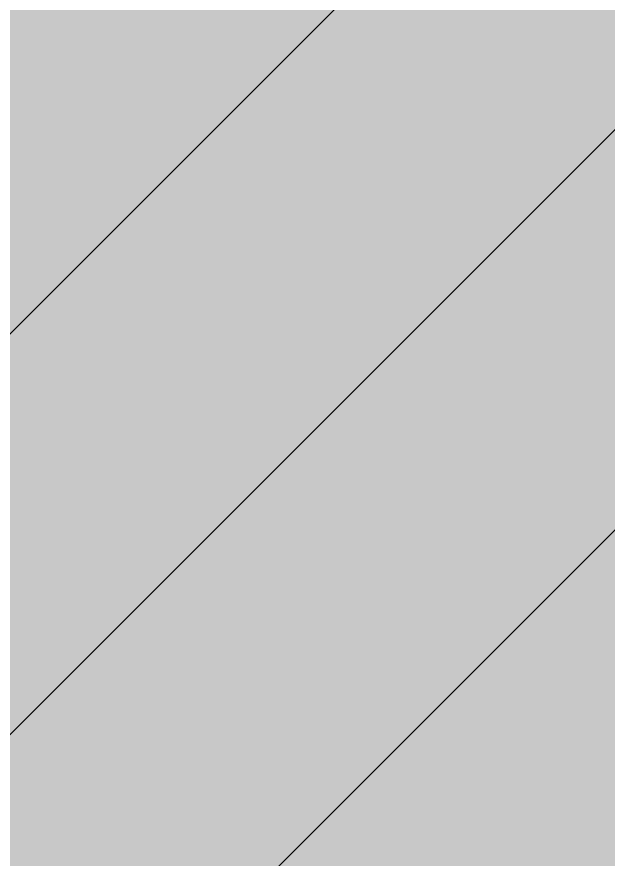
# Model space of a CAD drawing. Header units: inches. Extents: x 628093 to 631450, y 4517559 to 4521481.
# Drawn here: x 629199.48 to 629215.14, y 4519602.05 to 4519624.35 of the extents above; entities that cross this region are included whole.
import ezdxf

# ---------------------------------------------------------------- set-up
doc = ezdxf.new("R2010")
doc.units = ezdxf.units.IN
doc.header["$MEASUREMENT"] = 0
doc.layers.add('_ENGEO-QRV1', color=90, linetype='Continuous')
doc.layers.add('ATA._LEASE_2003', color=6, linetype='Continuous')

msp = doc.modelspace()

# ---------------------------------------------------------------- hatches: boundary and pattern name
at = {"layer": '_ENGEO-QRV1'}
msp.add_hatch(color=256, dxfattribs=at).paths.add_polyline_path([(629110.025, 4519645.183), (629115.644, 4519651.864), (629120.223, 4519657.253), (629122.916, 4519661.122), (629126.053, 4519663.938), (629130.472, 4519666.351), (629135.553, 4519667.289), (629139.163, 4519667.352), (629141.718, 4519666.972), (629145.779, 4519665.556), (629149.414, 4519664.133), (629151.966, 4519663.965), (629155.148, 4519664.233), (629158.508, 4519666.415), (629160.982, 4519670.705), (629163.184, 4519678.389), (629165.629, 4519684.377), (629168.323, 4519688.246), (629171.888, 4519690.857), (629179.73, 4519691.843), (629185.02, 4519692.997), (629191.994, 4519695.03), (629195.156, 4519696.359), (629199.366, 4519698.556), (629202.522, 4519700.31), (629205.696, 4519701.003), (629207.189, 4519700.604), (629210.84, 4519698.332), (629214.531, 4519693.725), (629217.541, 4519691.654), (629222.03, 4519690.033), (629225.032, 4519688.387), (629228.947, 4519683.146), (629231.8, 4519677.887), (629232.925, 4519674.297), (629233.394, 4519671.757), (629232.809, 4519668.774), (629227.421, 4519661.035), (629223.271, 4519655.442), (629221.427, 4519651.587), (629220.64, 4519647.963), (629220.111, 4519641.796), (629220.822, 4519637.561), (629221.976, 4519632.273), (629222.069, 4519626.966), (629221.349, 4519619.521), (629222.354, 4519610.62), (629223.095, 4519604.687), (629224.864, 4519600.683), (629228.782, 4519595.23), (629235.677, 4519589.617), (629240.382, 4519587.788), (629245.464, 4519588.726), (629251.804, 4519590.536), (629258.54, 4519594.051), (629265.037, 4519599.048), (629266.859, 4519604.176), (629266.964, 4519610.336), (629266.037, 4519614.78), (629262.953, 4519621.096), (629260.159, 4519622.959), (629257.593, 4519623.976), (629253.543, 4519624.754), (629246.957, 4519624.852), (629245.031, 4519625.668), (629243.932, 4519627.772), (629243.478, 4519629.463), (629244.078, 4519631.597), (629246.377, 4519633.76), (629251.861, 4519635.98), (629260.291, 4519639.737), (629266.617, 4519642.395), (629271.482, 4519643.542), (629275.942, 4519643.62), (629279.574, 4519642.409), (629282.17, 4519639.694), (629284.14, 4519636.331), (629284.907, 4519628.912), (629285.114, 4519617.024), (629285.087, 4519606.406), (629284.196, 4519596.622), (629283.26, 4519589.386), (629281.464, 4519582.772), (629271.851, 4519561.581), (629266.299, 4519551.079), (629261.988, 4519542.51), (629258.15, 4519531.188), (629257.189, 4519525.438), (629257.442, 4519523.106), (629258.354, 4519519.512), (629258.391, 4519517.389), (629257.158, 4519515.032), (629252.941, 4519513.259), (629249.767, 4519512.567), (629244.242, 4519512.683), (629241.042, 4519513.476), (629238.032, 4519515.547), (629238.2, 4519518.099), (629238.99, 4519521.51), (629241.625, 4519528.776), (629243.458, 4519533.267), (629244.27, 4519535.405), (629244.218, 4519538.377), (629242.468, 4519541.319), (629237.972, 4519543.364), (629230.268, 4519546.628), (629227.459, 4519549.339), (629223.329, 4519554.788), (629220.025, 4519561.526), (629213.287, 4519570.327), (629206, 4519574.022), (629202.592, 4519574.6), (629199.835, 4519574.339), (629195.193, 4519572.559), (629191.006, 4519569.089), (629185.164, 4519563.041), (629175.604, 4519550.982), (629172.053, 4519547.523), (629169.088, 4519547.046), (629166.316, 4519547.635), (629163.087, 4519550.127), (629160.007, 4519556.231), (629159.269, 4519561.952), (629159.59, 4519567.903), (629158.887, 4519571.713), (629156.283, 4519574.853), (629153.061, 4519576.92), (629148.997, 4519578.548), (629143.886, 4519579.308), (629139.185, 4519580.925), (629137.665, 4519582.81), (629136.741, 4519587.041), (629137.509, 4519591.726), (629139.994, 4519595.379), (629141.436, 4519597.952), (629141.802, 4519601.356), (629140.413, 4519607.915), (629136.841, 4519617.833), (629134.025, 4519620.969), (629129.972, 4519621.96), (629117.656, 4519621.745), (629115.54, 4519621.284), (629112.601, 4519619.321), (629108.816, 4519617.132), (629105.873, 4519615.382), (629102.267, 4519615.106), (629098.426, 4519616.101), (629095.196, 4519618.593), (629093.449, 4519621.323), (629092.757, 4519624.496), (629092.69, 4519628.317), (629093.689, 4519631.945), (629095.343, 4519634.522), (629098.689, 4519637.553), (629102.459, 4519640.592), (629108.565, 4519643.671)])
at = {"layer": 'ATA._LEASE_2003'}
h = msp.add_hatch(dxfattribs=at)
h.set_pattern_fill('ANSI31', color=251, scale=60, style=0)
h.paths.add_polyline_path([(629306.623, 4519190.835), (629305.59, 4519252.845), (629104.772, 4519254.311), (629097.24, 4519657.282), (629297.95, 4519656.204), (629291.84, 4519990.434), (629348.906, 4519934.554), (629414.886, 4519897.542), (629434.685, 4519887.615), (629526.758, 4519872.11), (629527.41, 4519861.494), (629522.62, 4519846.309), (629511.94, 4519819.251), (629511.855, 4519796.147), (629520.37, 4519731.188), (629523.166, 4519706.557), (629533.83, 4519640.06), (629537.789, 4519617.639), (629542.491, 4519602.773), (629549.546, 4519583.409), (629552.474, 4519571.589), (629553.461, 4519559.239), (629555.114, 4519544.109), (629557.134, 4519535.993), (629579.642, 4519489.607), (629617.293, 4519420.405), (629636.953, 4519349.206), (629895.509, 4519327.043), (629896.405, 4519326.422), (629896.084, 4519271.058), (629813.024, 4519270.109), (629784.407, 4519278.918), (629769.243, 4519302.285), (629755.115, 4519310.224), (629742.774, 4519313.42), (629725.766, 4519310.394), (629716.626, 4519306.14), (629706.014, 4519288.56), (629677.442, 4519283.285), (629657.877, 4519295.516), (629623.389, 4519282.233), (629614.898, 4519271.406), (629605.805, 4519268.153), (629567.647, 4519288.483), (629557.511, 4519287.605), (629541.579, 4519277.879), (629521.051, 4519290.819), (629489.742, 4519301.401), (629483.038, 4519301.59), (629474.419, 4519282.843), (629474.455, 4519260.305), (629492.097, 4519230.138), (629505.871, 4519226.023), (629513.107, 4519216.388), (629527.351, 4519191.064), (629544.851, 4519172.464), (629552.301, 4519158.136), (629554.767, 4519146.064), (629573.309, 4519129.914), (629605.224, 4519128.208), (629700.022, 4519082.554), (629708.814, 4519081.462), (629716.267, 4519085.327), (629734.67, 4519108.058), (629771.006, 4519108.692), (629778.763, 4519095.133), (629776.496, 4519081.399), (629781.703, 4519070.285), (629783.108, 4519061.594), (629777.56, 4519056.914), (629612.046, 4519055.358), (629608.512, 4519083.446), (629573.451, 4519081.589), (629560.987, 4519077.637), (629555.975, 4519077.549), (629530.901, 4519079.912), (629529.815, 4519068.378), (629531.366, 4519047.251), (629531.459, 4519045.997), (629544.205, 4519033.77), (629573.132, 4519028.05), (629577.108, 4519015.669), (629568.642, 4518998.092), (629567.179, 4518938.307), (629513.801, 4518908.74), (629512.297, 4518955.741), (629515.416, 4518959.813), (629531.683, 4518961.342), (629542.764, 4518972.74), (629546.197, 4518991.475), (629531.871, 4519022.349), (629509.472, 4519049.073), (629506.502, 4519055.058), (629505.878, 4519075.43), (629510.564, 4519094.187), (629537.731, 4519125.888), (629531.245, 4519153.261), (629511.201, 4519173.883), (629499.068, 4519213.952), (629479.14, 4519221.623), (629451.156, 4519268.795), (629430.836, 4519276.564), (629415.034, 4519275.358), (629408.319, 4519269.039), (629409.68, 4519226.574), (629400.669, 4519209.668), (629393.949, 4519203.66), (629388.555, 4519192.71), (629312.645, 4519188.265)])
h.paths.add_polyline_path([(629240.363, 4520058.352), (629175.518, 4520058.028), (629133.678, 4520073.543), (629088.504, 4520136.374), (629083.961, 4520381.542), (629089.21, 4520381.44), (629132.87, 4520367.7), (629217.006, 4520366.719), (629223.788, 4520282.479), (629163.621, 4520253.361), (629139.405, 4520229.25), (629185.972, 4520111.676), (629206.627, 4520114.944)])

doc.saveas('drawing.dxf')
